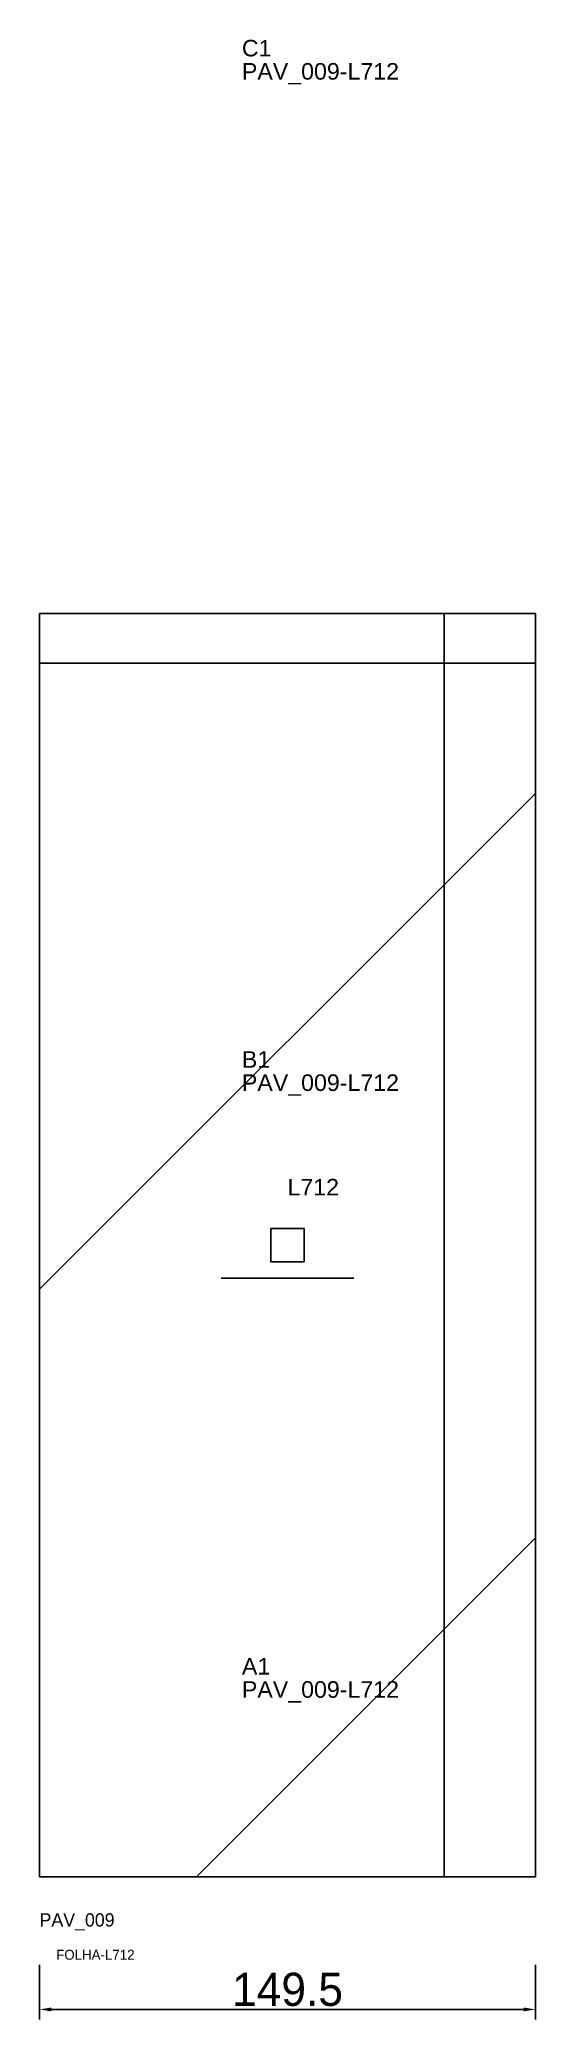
# Model space of a CAD drawing. Header units: metres. Extents: x 222 to 372, y -222 to 375.
import ezdxf

# ---------------------------------------------------------------- set-up
doc = ezdxf.new("R2010")
doc.units = ezdxf.units.M
for name, color, linetype in [('3', 3, 'CONTINUOUS'), ('AUX00', 7, 'CONTINUOUS'), ('COTA', 241, 'CONTINUOUS'), ('FOLHA', 255, 'CONTINUOUS'), ('Hachura', 251, 'CONTINUOUS'), ('NOMENCLATURA', 7, 'CONTINUOUS'), ('Nível', 160, 'CONTINUOUS'), ('Painéis', 200, 'CONTINUOUS'), ('Pilares', 5, 'CONTINUOUS'), ('SARR_2.2x7', 40, 'CONTINUOUS')]:
    doc.layers.add(name, color=color, linetype=linetype)
doc.styles.add('ARIAL', font='Arial.ttf')
doc.styles.add('STR_STANDARD', font='arial.ttf')
doc.dimstyles.new('EZ DXF', dxfattribs={"dimtxt": 10, "dimasz": 3.5, "dimexe": 3, "dimexo": 1.5, "dimgap": 1, "dimtad": 1, "dimdec": 1, "dimdsep": 46, "dimcen": 2.5, "dimazin": 3, "dimtfac": 1, "dimtmove": 0, "dimatfit": 3})

msp = doc.modelspace()

# ---------------------------------------------------------------- hatches: boundary and pattern name
at = {"layer": 'Hachura'}
h = msp.add_hatch(dxfattribs=at)
h.set_pattern_fill('ANSI31', scale=50)
h.paths.add_polyline_path([(222.2, -179.5), (222.2, 201.5), (371.7, 201.5), (371.7, -179.5)])
h = msp.add_hatch(dxfattribs=at)
h.set_pattern_fill('ANSI31', scale=50)
h.paths.add_polyline_path([(222.2, -179.5), (222.2, 201.5), (371.7, 201.5), (371.7, -179.5)])

# ---------------------------------------------------------------- linework, layer by layer
at = {"layer": '3'}
for points in [[(344.2, -179.5), (344.2, 201.5)], [(344.2, -179.5), (344.2, 201.5)], [(222.2, 186.5), (371.7, 186.5)], [(222.2, 186.5), (371.7, 186.5)]]:
    msp.add_lwpolyline(points, close=True, dxfattribs=at)
at = {"layer": 'Painéis', "color": 200}
for p, q in [((222.2, -179.5), (222.2, 201.5)), ((222.2, 201.5), (371.7, 201.5)), ((222.2, -179.5), (222.2, 201.5)), ((222.2, 201.5), (371.7, 201.5)), ((371.7, 201.5), (371.7, -179.5)), ((371.7, 201.5), (371.7, -179.5)), ((371.7, -179.5), (222.2, -179.5)), ((371.7, -179.5), (222.2, -179.5))]:
    msp.add_line(p, q, dxfattribs=at)
at = {"layer": 'Pilares'}
msp.add_lwpolyline([(291.95, 6), (301.95, 6), (301.95, 16), (291.95, 16)], close=True, dxfattribs=at)
msp.add_lwpolyline([(291.95, 6), (301.95, 6), (301.95, 16), (291.95, 16)], close=True, dxfattribs=at)
at = {"layer": 'SARR_2.2x7'}
msp.add_line((276.95, 1), (316.95, 1), dxfattribs=at)
msp.add_line((276.95, 1), (316.95, 1), dxfattribs=at)

# ---------------------------------------------------------------- texts
at = {"layer": '3', "style": 'STR_STANDARD'}
for s, p in [('C1', (283.2, 369.5)), ('C1', (283.2, 369.5)), ('B1', (283.2, 64.5)), ('B1', (283.2, 64.5)), ('A1', (283.2, -118.5)), ('A1', (283.2, -118.5))]:
    msp.add_text(s, height=5, dxfattribs=at).set_placement(p)
at = {"layer": 'AUX00', "style": 'STR_STANDARD'}
for p in [(283.2, 362.5), (283.2, 362.5), (283.2, 57.5), (283.2, 57.5), (283.2, -125.5), (283.2, -125.5)]:
    msp.add_text('PAV_009-L712', height=5, dxfattribs=at).set_placement(p)
at = {"layer": 'FOLHA'}
msp.add_text('FOLHA-L712', height=3, dxfattribs=at).set_placement((227.2, -204.5))
msp.add_text('FOLHA-L712', height=3, dxfattribs=at).set_placement((227.2, -204.5))
at = {"layer": 'NOMENCLATURA', "insert": (296.95, 31), "char_height": 5, "attachment_point": 1, "style": 'ARIAL'}
msp.add_mtext('L712', dxfattribs=at)
msp.add_mtext('L712', dxfattribs=at)
at = {"layer": 'Nível'}
msp.add_text('PAV_009', height=4, dxfattribs=at).set_placement((222.2, -194.5))
msp.add_text('PAV_009', height=4, dxfattribs=at).set_placement((222.2, -194.5))

# ---------------------------------------------------------------- dimensions: what is measured, and where the dimension line sits
at = {"layer": 'COTA'}
msp.add_linear_dim(base=(222.2, -219.5), p1=(222.2, -204.5), p2=(371.7, -204.5), dimstyle='EZ DXF', dxfattribs=at).render()
msp.add_linear_dim(base=(222.2, -219.5), p1=(222.2, -204.5), p2=(371.7, -204.5), dimstyle='EZ DXF', dxfattribs=at).render()

doc.saveas('drawing.dxf')
